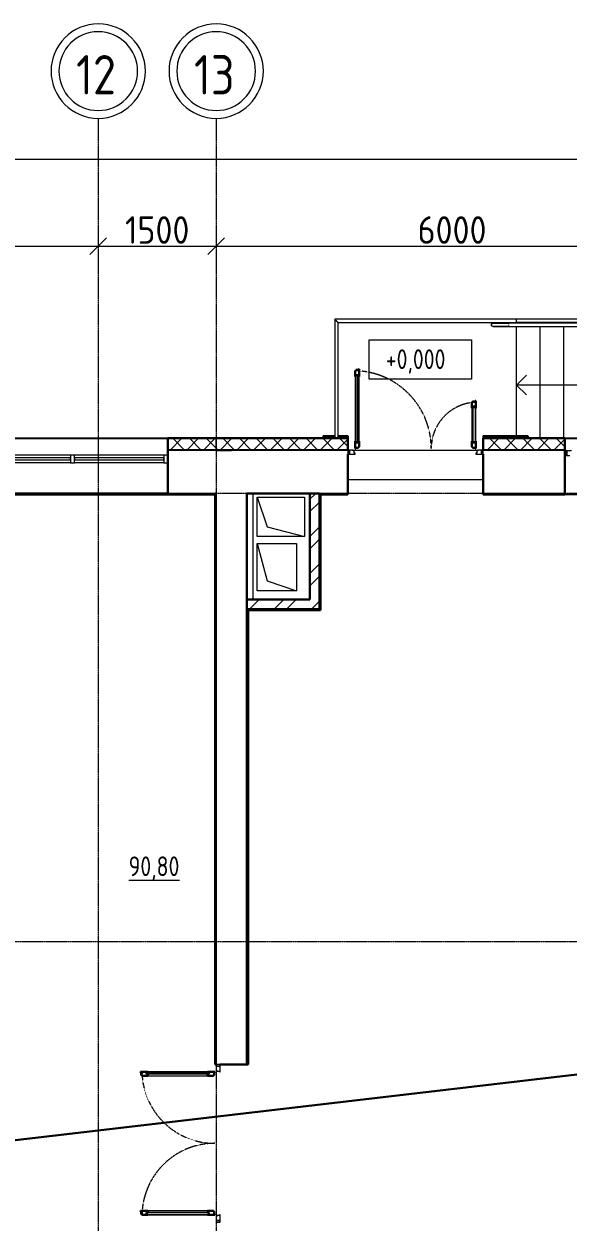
# Model space of a CAD drawing. Header units: millimetres. Extents: x -695119 to 412940, y -249585 to 622758.
# Drawn here: x 143618 to 150538, y -29130 to -13905 of the extents above; entities that cross this region are included whole.
import ezdxf

# ---------------------------------------------------------------- set-up
doc = ezdxf.new("R2010")
doc.units = ezdxf.units.MM
doc.linetypes.add('ADSK_Линия сетки', pattern=[25, 20, -2.5, 0, -2.5])
doc.linetypes.add('ADSK_Штриховая_ш2 п1_5', pattern=[4.5, 3, -1.5])
for name, color, linetype, lineweight in [('_Схема', 5, 'Continuous', 30), ('Высотные отметки', 7, 'Continuous', 9), ('Импосты витража', 8, 'Continuous', 9), ('Каркас_Импост', 8, 'Continuous', 9), ('Лестницы', 8, 'Continuous', 9), ('Марки помещений', 8, 'Continuous', 20), ('Монтажный зазор', 8, 'Continuous', 9), ('Ограждение', 8, 'Continuous', 9), ('Окна', 252, 'Continuous', 9), ('Оси', 252, 'Continuous', 9), ('Остекление', 8, 'Continuous', 9), ('Открывание', 8, 'ADSK_Штриховая_ш2 п1_5', 9), ('Панели витража', 8, 'Continuous', 9), ('Панель', 252, 'Continuous', 30), ('Перекрытия', 7, 'Continuous', 18), ('Поручни', 8, 'Continuous', 9), ('Размеры', 7, 'Continuous', 9), ('Стены разрез', 7, 'Continuous', 30), ('Стены штриховка', 7, 'Continuous', 9), ('Стрелки вверх', 7, 'Continuous', 18), ('Типовые аннотации', 8, 'Continuous', 18)]:
    doc.layers.add(name, color=color, linetype=linetype, lineweight=lineweight)
doc.layers.add('Стены', color=194, linetype='Continuous')
doc.styles.add('GOST 2.304 type A_1', font='', dxfattribs={"height": 350})
doc.styles.add('GOST Common', font='', dxfattribs={"width": 0.9, "height": 500})
doc.styles.add('ISOCPEUR', font='isocpeur.ttf', dxfattribs={"width": 0.9, "height": 350})
doc.styles.get('GOST 2.304 type A_1').set_extended_font_data('GOST 2.304 type A')
doc.styles.get('GOST Common').set_extended_font_data('GOST type B')

# ---------------------------------------------------------------- blocks, each defined once
blk = doc.blocks.new('_Oblique')
at = {"color": 0, "linetype": 'ByBlock', "lineweight": -2}
blk.add_line((-0.5, -0.5), (0.5, 0.5), dxfattribs=at)
blk = doc.blocks.new('1 этаж')
at = {"color": 251, "lineweight": 18, "true_color": 0x636466}
for p, q in [((-28284, -102397), (-28284, -101047)), ((-28234, -101597), (-28234, -101097)), ((-28234, -101097), (-27634, -101097)), ((-28234, -101097), (-28109, -101472)), ((-27634, -101097), (-27634, -101597)), ((-28109, -101472), (-27634, -101597)), ((-27634, -101597), (-28234, -101597)), ((-28234, -102284), (-28234, -101684)), ((-28234, -101684), (-27734, -101684)), ((-28234, -101684), (-28109, -102159)), ((-27734, -101684), (-27734, -102284)), ((-28109, -102159), (-27734, -102284)), ((-27734, -102284), (-28234, -102284))]:
    blk.add_line(p, q, dxfattribs=at)
at = {"layer": 'Импосты витража', "color": 251, "true_color": 0x636466}
for p, q in [((-30608, -100560), (-31771, -100560)), ((-29421, -100560), (-30558, -100560)), ((-30608, -100660), (-31771, -100660)), ((-29421, -100660), (-30558, -100660))]:
    blk.add_line(p, q, dxfattribs=at)
at = {"layer": 'Импосты витража', "color": 251, "lineweight": 18, "true_color": 0x636466, "extrusion": (0, 0, -1)}
for p, q in [((-30558, -100560), (-30608, -100560)), ((-30608, -100560), (-30608, -100660)), ((-30558, -100660), (-30558, -100560)), ((-29371, -100560), (-29421, -100560)), ((-29421, -100560), (-29421, -100660)), ((-29371, -100660), (-29371, -100560)), ((-30608, -100660), (-30558, -100660)), ((-29421, -100660), (-29371, -100660))]:
    blk.add_line(p, q, dxfattribs=at)
at = {"layer": 'Каркас_Импост', "color": 251, "true_color": 0x636466}
for p, q in [((-27014, -100497), (-27061, -100497)), ((-27061, -100497), (-27061, -100547)), ((-27061, -100547), (-26989, -100547)), ((-27014, -100506), (-27014, -100497)), ((-26999, -100506), (-27014, -100506)), ((-26999, -100538), (-26999, -100506)), ((-26989, -100538), (-26999, -100538)), ((-26989, -100547), (-26989, -100538)), ((-25443, -100538), (-25453, -100538)), ((-25453, -100538), (-25453, -100547)), ((-25453, -100547), (-25381, -100547)), ((-25428, -100506), (-25443, -100506)), ((-25443, -100506), (-25443, -100538)), ((-25428, -100497), (-25428, -100506)), ((-25381, -100497), (-25428, -100497)), ((-25381, -100547), (-25381, -100497)), ((-28706, -108327), (-28756, -108327)), ((-28756, -108327), (-28756, -108376)), ((-28756, -108376), (-28748, -108376)), ((-28748, -108376), (-28748, -108390)), ((-28748, -108390), (-28714, -108390)), ((-28714, -108390), (-28714, -108399)), ((-28714, -108399), (-28706, -108399)), ((-28706, -108399), (-28706, -108327)), ((-28714, -110224), (-28748, -110224)), ((-28748, -110224), (-28748, -110238)), ((-28706, -110215), (-28714, -110215)), ((-28714, -110215), (-28714, -110224)), ((-28706, -110287), (-28706, -110215)), ((-28756, -110238), (-28756, -110287)), ((-28748, -110238), (-28756, -110238)), ((-28756, -110287), (-28706, -110287))]:
    blk.add_line(p, q, dxfattribs=at)
at = {"layer": 'Каркас_Импост', "color": 251, "lineweight": 18, "true_color": 0x636466}
for p, q in [((-24236, -100507), (-24296, -100507)), ((-24296, -100507), (-24296, -100565)), ((-24296, -100565), (-24258, -100565))]:
    blk.add_line(p, q, dxfattribs=at)
at = {"layer": 'Лестницы', "color": 251, "true_color": 0x636466}
for p, q in [((-24936, -98886), (-24936, -98875)), ((-24936, -98886), (-24936, -98875)), ((-24936, -100315), (-24936, -98925)), ((-24936, -100315), (-24936, -98925)), ((-24636, -98885), (-24636, -98875)), ((-24636, -98885), (-24636, -98875)), ((-24636, -100345), (-24636, -98925)), ((-24636, -100345), (-24636, -98925)), ((-24336, -98885), (-24336, -98875)), ((-24336, -98885), (-24336, -98875)), ((-24336, -100345), (-24336, -98925)), ((-24336, -100345), (-24336, -98925)), ((-27014, -100497), (-25428, -100497))]:
    blk.add_line(p, q, dxfattribs=at)
at = {"layer": 'Монтажный зазор', "color": 251, "true_color": 0x636466}
for p, q in [((-27081, -100497), (-27081, -100547)), ((-27061, -100497), (-27081, -100497)), ((-27081, -100547), (-27061, -100547)), ((-27061, -100547), (-27061, -100497)), ((-25361, -100497), (-25381, -100497)), ((-25381, -100497), (-25381, -100547)), ((-25381, -100547), (-25361, -100547)), ((-25361, -100547), (-25361, -100497)), ((-28706, -108307), (-28756, -108307)), ((-28756, -108307), (-28756, -108327)), ((-28756, -108327), (-28706, -108327)), ((-28706, -108327), (-28706, -108307)), ((-28706, -110287), (-28756, -110287)), ((-28756, -110287), (-28756, -110307)), ((-28756, -110307), (-28706, -110307)), ((-28706, -110307), (-28706, -110287))]:
    blk.add_line(p, q, dxfattribs=at)
at = {"layer": 'Ограждение', "color": 251, "true_color": 0x636466}
for p, q in [((-24948, -98885), (-25036, -98885)), ((-25036, -98903), (-25036, -98908)), ((-25036, -98905), (-25036, -98903)), ((-25036, -98908), (-25036, -98905)), ((-25036, -98925), (-24948, -98925)), ((-23245, -98885), (-24935, -98885)), ((-24935, -98925), (-23245, -98925))]:
    blk.add_line(p, q, dxfattribs=at)
at = {"layer": 'Ограждение', "color": 251, "true_color": 0x636466, "flags": 128}
for points in [[(-25256, -98905), (-25256, -98905), (-25256, -98904), (-25256, -98903), (-25256, -98902), (-25256, -98901), (-25256, -98901), (-25255, -98900), (-25255, -98899), (-25255, -98898), (-25255, -98898), (-25254, -98897), (-25254, -98896), (-25254, -98895), (-25253, -98895), (-25253, -98894), (-25252, -98893), (-25252, -98893), (-25251, -98892), (-25251, -98892), (-25250, -98891), (-25250, -98890), (-25249, -98890), (-25248, -98889), (-25248, -98889), (-25247, -98889), (-25246, -98888), (-25246, -98888), (-25245, -98887), (-25244, -98887), (-25243, -98887), (-25243, -98886), (-25242, -98886), (-25241, -98886), (-25240, -98886), (-25240, -98886), (-25239, -98886), (-25238, -98885), (-25237, -98885), (-25236, -98885), (-25236, -98885)], [(-25236, -98925), (-25237, -98925), (-25238, -98925), (-25239, -98925), (-25239, -98925), (-25240, -98925), (-25241, -98925), (-25242, -98925), (-25242, -98924), (-25243, -98924), (-25244, -98924), (-25245, -98923), (-25245, -98923), (-25246, -98923), (-25247, -98922), (-25247, -98922), (-25248, -98921), (-25249, -98921), (-25249, -98920), (-25250, -98920), (-25251, -98919), (-25251, -98919), (-25252, -98918), (-25252, -98917), (-25253, -98917), (-25253, -98916), (-25253, -98915), (-25254, -98915), (-25254, -98914), (-25255, -98913), (-25255, -98913), (-25255, -98912), (-25255, -98911), (-25256, -98910), (-25256, -98910), (-25256, -98909), (-25256, -98908), (-25256, -98907), (-25256, -98906), (-25256, -98906), (-25256, -98905)], [(-25036, -98885), (-25044, -98885), (-25052, -98885), (-25060, -98885), (-25068, -98885), (-25076, -98885), (-25084, -98885), (-25091, -98885), (-25099, -98885), (-25107, -98885), (-25114, -98885), (-25121, -98885), (-25129, -98885), (-25136, -98885), (-25142, -98885), (-25149, -98885), (-25156, -98885), (-25162, -98885), (-25168, -98885), (-25174, -98885), (-25180, -98885), (-25185, -98885), (-25190, -98885), (-25195, -98885), (-25200, -98885), (-25204, -98885), (-25209, -98885), (-25213, -98885), (-25216, -98885), (-25220, -98885), (-25223, -98885), (-25225, -98885), (-25228, -98885), (-25230, -98885), (-25232, -98885), (-25233, -98885), (-25234, -98885), (-25235, -98885), (-25236, -98885), (-25236, -98885), (-25236, -98885)], [(-25236, -98885), (-25236, -98885), (-25236, -98885), (-25235, -98885), (-25234, -98885), (-25232, -98885), (-25230, -98885), (-25228, -98885), (-25226, -98885), (-25223, -98885), (-25220, -98885), (-25217, -98885), (-25214, -98885), (-25210, -98885), (-25206, -98885), (-25201, -98885), (-25197, -98885), (-25192, -98885), (-25187, -98885), (-25181, -98885), (-25176, -98885), (-25170, -98885), (-25164, -98885), (-25157, -98885), (-25151, -98885), (-25144, -98885), (-25137, -98885), (-25130, -98885), (-25123, -98885), (-25116, -98885), (-25109, -98885), (-25101, -98885), (-25094, -98885), (-25086, -98885), (-25078, -98885), (-25070, -98885), (-25062, -98885), (-25054, -98885), (-25046, -98885), (-25038, -98885), (-25036, -98885)], [(-25036, -98925), (-25044, -98925), (-25052, -98925), (-25060, -98925), (-25068, -98925), (-25076, -98925), (-25084, -98925), (-25091, -98925), (-25099, -98925), (-25107, -98925), (-25114, -98925), (-25121, -98925), (-25129, -98925), (-25136, -98925), (-25142, -98925), (-25149, -98925), (-25156, -98925), (-25162, -98925), (-25168, -98925), (-25174, -98925), (-25180, -98925), (-25185, -98925), (-25190, -98925), (-25195, -98925), (-25200, -98925), (-25204, -98925), (-25209, -98925), (-25213, -98925), (-25216, -98925), (-25220, -98925), (-25223, -98925), (-25225, -98925), (-25228, -98925), (-25230, -98925), (-25232, -98925), (-25233, -98925), (-25234, -98925), (-25235, -98925), (-25236, -98925), (-25236, -98925), (-25236, -98925)], [(-25236, -98925), (-25236, -98925), (-25236, -98925), (-25235, -98925), (-25234, -98925), (-25232, -98925), (-25230, -98925), (-25228, -98925), (-25226, -98925), (-25223, -98925), (-25220, -98925), (-25217, -98925), (-25214, -98925), (-25210, -98925), (-25206, -98925), (-25201, -98925), (-25197, -98925), (-25192, -98925), (-25187, -98925), (-25181, -98925), (-25176, -98925), (-25170, -98925), (-25164, -98925), (-25157, -98925), (-25151, -98925), (-25144, -98925), (-25137, -98925), (-25130, -98925), (-25123, -98925), (-25116, -98925), (-25109, -98925), (-25101, -98925), (-25094, -98925), (-25086, -98925), (-25078, -98925), (-25070, -98925), (-25062, -98925), (-25054, -98925), (-25046, -98925), (-25038, -98925), (-25036, -98925)], [(-24935, -98885), (-24936, -98885), (-24937, -98885), (-24938, -98885), (-24939, -98885), (-24940, -98885), (-24941, -98885), (-24942, -98885), (-24944, -98885), (-24945, -98885), (-24946, -98885), (-24947, -98885), (-24948, -98885)], [(-24940, -98885), (-24941, -98885), (-24942, -98885), (-24944, -98885), (-24945, -98885), (-24946, -98885), (-24947, -98885), (-24948, -98885)], [(-24948, -98925), (-24947, -98925), (-24946, -98925), (-24944, -98925), (-24943, -98925), (-24942, -98925), (-24941, -98925), (-24940, -98925), (-24939, -98925), (-24937, -98925), (-24936, -98925), (-24935, -98925), (-24935, -98925)], [(-24948, -98925), (-24947, -98925), (-24946, -98925), (-24944, -98925), (-24943, -98925), (-24942, -98925), (-24941, -98925)], [(-24935, -98885), (-24936, -98885), (-24937, -98885), (-24938, -98885), (-24939, -98885)], [(-24939, -98925), (-24937, -98925), (-24936, -98925), (-24935, -98925), (-24935, -98925)]]:
    blk.add_lwpolyline(points, dxfattribs=at)
at = {"layer": 'Окна', "color": 251, "true_color": 0x636466}
for p, q in [((-24296, -100507), (-24321, -100507)), ((-24321, -100565), (-24296, -100565)), ((-24296, -100565), (-24296, -100507))]:
    blk.add_line(p, q, dxfattribs=at)
at = {"layer": 'Оси', "color": 251, "linetype": 'ADSK_Линия сетки', "true_color": 0x636466}
for p, q in [((-30256, -96281), (-30256, -160943)), ((-28756, -96281), (-28756, -160943)), ((4311, -101047), (-72628, -101047)), ((4311, -106747), (-72628, -106747))]:
    blk.add_line(p, q, dxfattribs=at)
at = {"layer": 'Оси', "color": 251, "lineweight": 20, "true_color": 0x636466}
for centre, radius, start, end in [((-30256, -95681), 600, 0, 180), ((-28756, -95681), 600, 0, 180), ((-30256, -95681), 500, 0, 180), ((-28756, -95681), 500, 0, 180), ((-30256, -95681), 600, 180, 0), ((-30256, -95681), 500, 180, 0), ((-28756, -95681), 600, 180, 0), ((-28756, -95681), 500, 180, 0)]:
    blk.add_arc(centre, radius, start, end, dxfattribs=at)
at = {"layer": 'Остекление', "color": 251, "true_color": 0x636466}
for p, q in [((-26980, -99545), (-26980, -100401)), ((-26956, -99545), (-26980, -99545)), ((-26956, -100401), (-26956, -99545)), ((-25486, -100401), (-25486, -99945)), ((-25486, -99945), (-25462, -99945)), ((-25462, -99945), (-25462, -100401)), ((-26980, -100401), (-26956, -100401)), ((-25462, -100401), (-25486, -100401)), ((-29642, -108408), (-28850, -108408)), ((-29642, -108429), (-29642, -108408)), ((-28850, -108408), (-28850, -108429)), ((-28850, -108429), (-29642, -108429)), ((-28850, -110185), (-29642, -110185)), ((-29642, -110185), (-29642, -110206)), ((-29642, -110206), (-28850, -110206)), ((-28850, -110206), (-28850, -110185))]:
    blk.add_line(p, q, dxfattribs=at)
at = {"layer": 'Открывание', "color": 251, "true_color": 0x636466}
for centre, radius, start, end in [((-27009, -100477), 988, 0, 88.8401), ((-25433, -100477), 588, 91.9492, 180), ((-28774, -108381), 926, 181.1138, 270), ((-28774, -110233), 926, 90, 178.8862)]:
    blk.add_arc(centre, radius, start, end, dxfattribs=at)
at = {"layer": 'Панели витража', "color": 251, "lineweight": 18, "true_color": 0x636466}
for p, q in [((-30608, -100597), (-31771, -100597)), ((-31771, -100622), (-30608, -100622)), ((-30608, -100622), (-30608, -100597)), ((-29421, -100597), (-30558, -100597)), ((-30558, -100597), (-30558, -100622)), ((-30558, -100622), (-29421, -100622)), ((-29421, -100622), (-29421, -100597))]:
    blk.add_line(p, q, dxfattribs=at)
at = {"layer": 'Панель', "color": 251, "true_color": 0x636466}
for p, q in [((-26980, -99489), (-26989, -99489)), ((-26989, -99489), (-26989, -99563)), ((-26980, -99563), (-26989, -99563)), ((-26948, -99479), (-26980, -99479)), ((-26980, -99479), (-26980, -99489)), ((-26980, -99545), (-26980, -99563)), ((-26956, -99545), (-26980, -99545)), ((-26956, -99563), (-26956, -99545)), ((-26939, -99563), (-26956, -99563)), ((-26939, -99469), (-26948, -99469)), ((-26948, -99469), (-26948, -99479)), ((-26939, -99563), (-26939, -99469)), ((-25462, -99879), (-25494, -99879)), ((-25494, -99879), (-25494, -99889)), ((-25453, -99869), (-25462, -99869)), ((-25462, -99869), (-25462, -99879)), ((-25453, -99963), (-25453, -99869)), ((-25494, -99889), (-25503, -99889)), ((-25503, -99889), (-25503, -99963)), ((-25503, -99963), (-25486, -99963)), ((-25486, -99963), (-25486, -99945)), ((-25486, -99945), (-25462, -99945)), ((-25462, -99945), (-25462, -99963)), ((-25462, -99963), (-25453, -99963)), ((-26989, -100383), (-26989, -100477)), ((-26980, -100383), (-26989, -100383)), ((-26989, -100477), (-26980, -100477)), ((-26980, -100401), (-26980, -100383)), ((-26956, -100401), (-26980, -100401)), ((-26980, -100477), (-26980, -100467)), ((-26980, -100467), (-26948, -100467)), ((-26956, -100383), (-26956, -100401)), ((-26939, -100383), (-26956, -100383)), ((-26948, -100467), (-26948, -100457)), ((-26948, -100457), (-26939, -100457)), ((-26939, -100457), (-26939, -100383)), ((-25503, -100383), (-25503, -100457)), ((-25503, -100383), (-25486, -100383)), ((-25503, -100457), (-25494, -100457)), ((-25494, -100457), (-25494, -100467)), ((-25494, -100467), (-25462, -100467)), ((-25486, -100383), (-25486, -100401)), ((-25486, -100401), (-25462, -100401)), ((-25462, -100383), (-25453, -100383)), ((-25462, -100401), (-25462, -100383)), ((-25462, -100467), (-25462, -100477)), ((-25462, -100477), (-25453, -100477)), ((-25453, -100477), (-25453, -100383)), ((-29624, -108399), (-29718, -108399)), ((-29718, -108399), (-29718, -108407)), ((-29718, -108407), (-29709, -108407)), ((-29709, -108407), (-29709, -108441)), ((-29642, -108408), (-29624, -108408)), ((-29642, -108429), (-29642, -108408)), ((-29624, -108408), (-29624, -108399)), ((-28774, -108399), (-28868, -108399)), ((-28868, -108408), (-28868, -108399)), ((-28850, -108408), (-28868, -108408)), ((-28850, -108429), (-28850, -108408)), ((-28783, -108441), (-28783, -108407)), ((-28783, -108407), (-28774, -108407)), ((-28774, -108407), (-28774, -108399)), ((-29709, -108441), (-29700, -108441)), ((-29700, -108441), (-29700, -108449)), ((-29700, -108449), (-29624, -108449)), ((-29624, -108429), (-29642, -108429)), ((-29624, -108449), (-29624, -108429)), ((-28868, -108429), (-28850, -108429)), ((-28868, -108449), (-28868, -108429)), ((-28868, -108449), (-28792, -108449)), ((-28792, -108449), (-28792, -108441)), ((-28792, -108441), (-28783, -108441)), ((-29624, -110165), (-29718, -110165)), ((-29718, -110165), (-29718, -110173)), ((-29718, -110173), (-29709, -110173)), ((-29709, -110173), (-29709, -110207)), ((-29709, -110207), (-29700, -110207)), ((-29700, -110207), (-29700, -110215)), ((-29700, -110215), (-29624, -110215)), ((-29624, -110185), (-29642, -110185)), ((-29642, -110185), (-29642, -110206)), ((-29642, -110206), (-29624, -110206)), ((-29624, -110165), (-29624, -110185)), ((-29624, -110206), (-29624, -110215)), ((-28792, -110165), (-28868, -110165)), ((-28868, -110165), (-28868, -110185)), ((-28868, -110185), (-28850, -110185)), ((-28868, -110206), (-28868, -110215)), ((-28850, -110206), (-28868, -110206)), ((-28868, -110215), (-28774, -110215)), ((-28850, -110185), (-28850, -110206)), ((-28792, -110173), (-28792, -110165)), ((-28783, -110173), (-28792, -110173)), ((-28783, -110207), (-28783, -110173)), ((-28774, -110207), (-28783, -110207)), ((-28774, -110215), (-28774, -110207))]:
    blk.add_line(p, q, dxfattribs=at)
at = {"layer": 'Панель', "color": 251, "lineweight": 9, "true_color": 0x636466}
for p, q in [((-26989, -99563), (-26989, -100383)), ((-26939, -100383), (-26939, -99563)), ((-25503, -99963), (-25503, -100383)), ((-25453, -100383), (-25453, -99963)), ((-28868, -108399), (-29624, -108399)), ((-29624, -108449), (-28868, -108449)), ((-28868, -110165), (-29624, -110165)), ((-29624, -110215), (-28868, -110215))]:
    blk.add_line(p, q, dxfattribs=at)
at = {"layer": 'Перекрытия', "color": 251, "true_color": 0x636466}
for p, q in [((-25361, -100877), (-27081, -100877)), ((-28234, -101097), (-27634, -101097)), ((-28234, -101597), (-28234, -101097)), ((-27634, -101097), (-27634, -101597)), ((-27634, -101597), (-28234, -101597)), ((-28234, -101684), (-27734, -101684)), ((-28234, -102284), (-28234, -101684)), ((-27734, -101684), (-27734, -102284)), ((-27734, -102284), (-28234, -102284))]:
    blk.add_line(p, q, dxfattribs=at)
at = {"layer": 'Поручни', "color": 251, "true_color": 0x636466}
for p, q in [((-24936, -98835), (-27246, -98835)), ((-27246, -98835), (-27246, -100345)), ((-27206, -98875), (-24936, -98875)), ((-27206, -100345), (-27206, -98875)), ((-24936, -98875), (-24936, -98835)), ((-23225, -98835), (-24936, -98835)), ((-23225, -98875), (-24936, -98875))]:
    blk.add_line(p, q, dxfattribs=at)
blk.add_open_spline([(-27246, -98835), (-27246, -98835), (-27246, -98836), (-27245, -98837), (-27244, -98838), (-27242, -98839), (-27241, -98840), (-27240, -98842), (-27238, -98843), (-27237, -98845), (-27235, -98847), (-27234, -98848), (-27233, -98849), (-27231, -98850), (-27230, -98851), (-27229, -98853), (-27227, -98854), (-27226, -98855), (-27225, -98857), (-27224, -98858), (-27222, -98859), (-27221, -98861), (-27220, -98862), (-27219, -98863), (-27217, -98864), (-27216, -98865), (-27215, -98866), (-27214, -98868), (-27212, -98869), (-27211, -98870), (-27210, -98872), (-27209, -98873), (-27208, -98874), (-27207, -98875), (-27206, -98875), (-27206, -98875)], degree=3, knots=[0, 0, 0, 0, 0.083333, 0.125, 0.166667, 0.208333, 0.229167, 0.25, 0.291667, 0.333333, 0.354167, 0.375, 0.395833, 0.416667, 0.4375, 0.458333, 0.479167, 0.5, 0.520833, 0.541667, 0.5625, 0.583333, 0.604167, 0.625, 0.645833, 0.666667, 0.6875, 0.708333, 0.75, 0.770833, 0.791667, 0.833333, 0.875, 0.916667, 1, 1, 1, 1], dxfattribs=at)
at = {"layer": 'Размеры', "color": 251, "lineweight": 18, "true_color": 0x636466}
for p, q in [((-58706, -96801), (-4806, -96801)), ((-33406, -97905), (-30106, -97905)), ((-30406, -97905), (-28606, -97905)), ((-30256, -97955), (-30256, -98055)), ((-30256, -97955), (-30256, -98055)), ((-28906, -97905), (-22606, -97905)), ((-28756, -97955), (-28756, -98055)), ((-28756, -97955), (-28756, -98055))]:
    blk.add_line(p, q, dxfattribs=at)
at = {"layer": 'Стены', "color": 251, "true_color": 0x636466}
for p, q in [((-27396, -100315), (-27246, -100315)), ((-27396, -100315), (-27396, -100345)), ((-27206, -100315), (-27081, -100315)), ((-27081, -100315), (-27081, -100345)), ((-25361, -100315), (-24791, -100315)), ((-25361, -100315), (-25361, -100345)), ((-24791, -100315), (-24791, -100345)), ((-34221, -100345), (-29371, -100345)), ((-24321, -100345), (-22521, -100345)), ((-28756, -100497), (-29371, -100497)), ((-27081, -100497), (-28561, -100497)), ((-24321, -100497), (-25361, -100497)), ((-29371, -101047), (-28771, -101047)), ((-28756, -108307), (-28756, -101047)), ((-27444, -101047), (-27081, -101047)), ((-25361, -101047), (-24321, -101047)), ((-22521, -101062), (-24321, -101062)), ((-28366, -108307), (-28366, -102517))]:
    blk.add_line(p, q, dxfattribs=at)
at = {"layer": 'Стены разрез', "color": 251, "true_color": 0x636466}
for p, q in [((-29371, -100345), (-29371, -101047)), ((-27081, -100345), (-29371, -100345)), ((-27081, -100497), (-27081, -100345)), ((-24321, -100345), (-25361, -100345)), ((-25361, -100345), (-25361, -100497)), ((-24321, -101062), (-24321, -100345)), ((-28561, -100497), (-28756, -100497)), ((-27081, -101062), (-27081, -100547)), ((-25361, -101062), (-25361, -100547)), ((-34741, -101062), (-28771, -101062)), ((-29371, -101047), (-34221, -101047)), ((-28771, -101047), (-28756, -101047)), ((-28771, -101062), (-28771, -108307)), ((-28366, -102517), (-28366, -101047)), ((-28366, -101047), (-27444, -101047)), ((-27564, -101047), (-27564, -102397)), ((-27444, -102517), (-27444, -101047)), ((-27429, -101062), (-27081, -101062)), ((-27429, -102532), (-27429, -101062)), ((-25361, -101062), (-24321, -101062)), ((-27564, -102397), (-28366, -102397)), ((-28366, -102517), (-27444, -102517)), ((-28351, -108307), (-28351, -102532)), ((-28351, -102532), (-27429, -102532)), ((-28771, -108307), (-28756, -108307)), ((-28706, -108307), (-28351, -108307))]:
    blk.add_line(p, q, dxfattribs=at)
at = {"layer": 'Стены разрез', "color": 251, "linetype": 'Continuous', "lineweight": 9, "true_color": 0x636466}
for p, q in [((-29341, -100497), (-29191, -100347)), ((-29159, -100497), (-29309, -100347)), ((-29218, -100345), (-29220, -100347)), ((-29129, -100497), (-28979, -100347)), ((-28947, -100497), (-29097, -100347)), ((-28917, -100497), (-28767, -100347)), ((-28758, -100474), (-28885, -100347)), ((-28881, -100347), (-28882, -100345)), ((-28758, -100468), (-28756, -100468)), ((-28754, -100365), (-28756, -100362)), ((-28756, -100468), (-28754, -100468)), ((-28735, -100497), (-28754, -100478)), ((-28705, -100497), (-28555, -100347)), ((-28522, -100497), (-28672, -100347)), ((-28493, -100497), (-28343, -100347)), ((-28310, -100497), (-28460, -100347)), ((-28397, -100345), (-28398, -100347)), ((-28280, -100497), (-28130, -100347)), ((-28098, -100497), (-28248, -100347)), ((-28163, -100345), (-28164, -100347)), ((-28068, -100497), (-27918, -100347)), ((-27886, -100497), (-28036, -100347)), ((-27856, -100497), (-27706, -100347)), ((-27674, -100497), (-27824, -100347)), ((-27708, -100347), (-27709, -100345)), ((-27644, -100497), (-27494, -100347)), ((-27462, -100497), (-27612, -100347)), ((-27473, -100347), (-27475, -100345)), ((-27432, -100497), (-27282, -100347)), ((-27250, -100497), (-27400, -100347)), ((-27220, -100497), (-27083, -100360)), ((-27083, -100452), (-27187, -100347)), ((-25340, -100497), (-25359, -100479)), ((-25347, -100345), (-25348, -100347)), ((-25311, -100497), (-25161, -100347)), ((-25128, -100497), (-25278, -100347)), ((-25098, -100497), (-24948, -100347)), ((-24916, -100497), (-25066, -100347)), ((-25010, -100347), (-25011, -100345)), ((-24886, -100497), (-24736, -100347)), ((-24704, -100497), (-24854, -100347)), ((-24674, -100497), (-24524, -100347)), ((-24492, -100497), (-24642, -100347)), ((-24462, -100497), (-24323, -100358)), ((-24321, -100456), (-24430, -100347)), ((-31179, -101062), (-31164, -101047)), ((-31139, -101062), (-31154, -101047)), ((-30967, -101062), (-30952, -101047)), ((-30927, -101062), (-30942, -101047)), ((-30755, -101062), (-30740, -101047)), ((-30715, -101062), (-30730, -101047)), ((-30543, -101062), (-30528, -101047)), ((-30503, -101062), (-30518, -101047)), ((-30330, -101062), (-30315, -101047)), ((-30291, -101062), (-30306, -101047)), ((-30118, -101062), (-30103, -101047)), ((-30079, -101062), (-30094, -101047)), ((-29906, -101062), (-29891, -101047)), ((-29867, -101062), (-29882, -101047)), ((-29694, -101062), (-29679, -101047)), ((-29654, -101062), (-29669, -101047)), ((-29482, -101062), (-29467, -101047)), ((-29442, -101062), (-29457, -101047)), ((-29270, -101062), (-29255, -101047)), ((-29230, -101062), (-29245, -101047)), ((-29058, -101062), (-29043, -101047)), ((-29018, -101062), (-29033, -101047)), ((-28845, -101062), (-28830, -101047)), ((-28806, -101062), (-28821, -101047)), ((-28756, -101113), (-28771, -101098)), ((-27564, -101121), (-27490, -101047)), ((-27361, -101062), (-27346, -101047)), ((-27321, -101062), (-27336, -101047)), ((-27148, -101062), (-27133, -101047)), ((-27109, -101062), (-27124, -101047)), ((-25239, -101062), (-25224, -101047)), ((-25200, -101062), (-25215, -101047)), ((-25027, -101062), (-25012, -101047)), ((-24988, -101062), (-25003, -101047)), ((-24815, -101062), (-24800, -101047)), ((-24775, -101062), (-24790, -101047)), ((-24603, -101062), (-24588, -101047)), ((-24563, -101062), (-24578, -101047)), ((-24391, -101062), (-24376, -101047)), ((-24351, -101062), (-24366, -101047)), ((-28771, -101200), (-28756, -101185)), ((-27564, -101279), (-27444, -101159)), ((-27444, -101146), (-27429, -101131)), ((-27429, -101167), (-27444, -101152)), ((-28756, -101325), (-28771, -101310)), ((-28771, -101412), (-28756, -101397)), ((-27444, -101358), (-27429, -101343)), ((-27429, -101379), (-27444, -101364)), ((-28756, -101537), (-28771, -101522)), ((-27564, -101593), (-27444, -101473)), ((-27444, -101570), (-27429, -101555)), ((-28771, -101624), (-28756, -101609)), ((-27564, -101750), (-27444, -101630)), ((-27429, -101591), (-27444, -101576)), ((-28756, -101749), (-28771, -101734)), ((-28771, -101836), (-28756, -101821)), ((-27444, -101782), (-27429, -101767)), ((-27429, -101803), (-27444, -101788)), ((-28756, -101961), (-28771, -101946)), ((-27564, -102064), (-27444, -101944)), ((-27444, -101994), (-27429, -101979)), ((-27429, -102015), (-27444, -102000)), ((-28771, -102048), (-28756, -102033)), ((-28756, -102173), (-28771, -102158)), ((-27564, -102221), (-27444, -102101)), ((-28771, -102260), (-28756, -102245)), ((-27444, -102206), (-27429, -102191)), ((-27429, -102227), (-27444, -102212)), ((-28756, -102385), (-28771, -102370)), ((-28771, -102473), (-28756, -102458)), ((-28331, -102517), (-28211, -102397)), ((-28017, -102517), (-27897, -102397)), ((-27860, -102517), (-27740, -102397)), ((-27545, -102517), (-27444, -102416)), ((-27444, -102418), (-27429, -102403)), ((-27429, -102440), (-27444, -102425)), ((-28756, -102597), (-28771, -102582)), ((-28184, -102532), (-28199, -102517)), ((-28194, -102532), (-28179, -102517)), ((-27972, -102532), (-27987, -102517)), ((-27982, -102532), (-27967, -102517)), ((-27760, -102532), (-27775, -102517)), ((-27770, -102532), (-27755, -102517)), ((-27548, -102532), (-27563, -102517)), ((-27558, -102532), (-27543, -102517)), ((-28771, -102685), (-28756, -102670)), ((-28756, -102810), (-28771, -102795)), ((-28771, -102897), (-28756, -102882)), ((-28756, -103022), (-28771, -103007)), ((-28771, -103109), (-28756, -103094)), ((-28756, -103234), (-28771, -103219)), ((-28771, -103321), (-28756, -103306)), ((-28756, -103446), (-28771, -103431)), ((-28771, -103533), (-28756, -103518)), ((-28756, -103658), (-28771, -103643)), ((-28771, -103745), (-28756, -103730)), ((-28756, -103870), (-28771, -103855)), ((-28771, -103958), (-28756, -103943)), ((-28756, -104082), (-28771, -104067)), ((-28771, -104170), (-28756, -104155)), ((-28756, -104294), (-28771, -104279)), ((-28771, -104382), (-28756, -104367)), ((-28756, -104507), (-28771, -104492)), ((-28771, -104594), (-28756, -104579)), ((-28756, -104719), (-28771, -104704)), ((-28771, -104806), (-28756, -104791)), ((-28756, -104931), (-28771, -104916)), ((-28771, -105018), (-28756, -105003)), ((-28756, -105143), (-28771, -105128)), ((-28771, -105230), (-28756, -105215)), ((-28756, -105355), (-28771, -105340)), ((-28771, -105442), (-28756, -105427)), ((-28756, -105567), (-28771, -105552)), ((-28771, -105655), (-28756, -105640)), ((-28756, -105779), (-28771, -105764)), ((-28771, -105867), (-28756, -105852)), ((-28756, -105992), (-28771, -105977)), ((-28771, -106079), (-28756, -106064)), ((-28756, -106204), (-28771, -106189)), ((-28771, -106291), (-28756, -106276)), ((-28756, -106416), (-28771, -106401)), ((-28771, -106503), (-28756, -106488)), ((-28756, -106628), (-28771, -106613)), ((-28771, -106715), (-28756, -106700)), ((-28756, -106840), (-28771, -106825)), ((-28771, -106927), (-28756, -106912)), ((-28756, -107052), (-28771, -107037)), ((-28771, -107140), (-28756, -107125)), ((-28756, -107264), (-28771, -107249)), ((-28771, -107352), (-28756, -107337)), ((-28756, -107476), (-28771, -107461)), ((-28771, -107564), (-28756, -107549)), ((-28756, -107689), (-28771, -107674)), ((-28771, -107776), (-28756, -107761)), ((-28756, -107901), (-28771, -107886)), ((-28771, -107988), (-28756, -107973)), ((-28756, -108113), (-28771, -108098)), ((-28771, -108200), (-28756, -108185))]:
    blk.add_line(p, q, dxfattribs=at)
at = {"layer": 'Стены штриховка', "color": 251, "true_color": 0x636466}
for p, q in [((-28758, -100347), (-29371, -100347)), ((-28758, -100347), (-28758, -100497)), ((-28756, -100497), (-28756, -100345)), ((-28754, -100497), (-28754, -100347)), ((-27083, -100347), (-28754, -100347)), ((-27083, -100497), (-27083, -100347)), ((-25359, -100347), (-25359, -100497)), ((-24323, -100347), (-25359, -100347)), ((-24323, -100421), (-24323, -100347)), ((-24323, -100421), (-24321, -100421)), ((-28351, -102517), (-28351, -102532))]:
    blk.add_line(p, q, dxfattribs=at)
at = {"layer": 'Стрелки вверх', "color": 251, "true_color": 0x636466}
for p, q in [((-24936, -99671), (-24811, -99546)), ((-24636, -99671), (-24936, -99671)), ((-24936, -99671), (-24811, -99796)), ((-24336, -99671), (-24636, -99671)), ((-24036, -99671), (-24336, -99671))]:
    blk.add_line(p, q, dxfattribs=at)
at = {"layer": 'Типовые аннотации', "color": 251, "lineweight": 20, "true_color": 0x636466}
for p, q in [((-26809, -99594), (-26809, -99094)), ((-26809, -99094), (-25509, -99094)), ((-25509, -99094), (-25509, -99594)), ((-25509, -99594), (-26809, -99594))]:
    blk.add_line(p, q, dxfattribs=at)
at = {"layer": 'Размеры', "color": 251, "lineweight": 18, "true_color": 0x636466, "xscale": 212.1, "yscale": 212.1, "zscale": 212.1}
for p in [(-30256, -97905), (-28756, -97905)]:
    blk.add_blockref('_Oblique', p, dxfattribs=at)
at = {"layer": 'Размеры', "color": 251, "lineweight": 18, "true_color": 0x636466, "xscale": 212.1, "yscale": 212.1, "zscale": 212.1, "rotation": 180}
for p in [(-30256, -97905), (-28756, -97905)]:
    blk.add_blockref('_Oblique', p, dxfattribs=at)
at = {"layer": 'Высотные отметки', "color": 251, "true_color": 0x636466, "style": 'GOST 2.304 type A_1'}
blk.add_text('+0,000', height=250, dxfattribs=at).set_placement((-26598, -99467))
at = {"layer": 'Марки помещений', "color": 251, "true_color": 0x636466, "style": 'GOST 2.304 type A_1'}
blk.add_text('%%U90,80', height=250, dxfattribs=at).set_placement((-29869, -105911))
at = {"layer": 'Оси', "color": 251, "true_color": 0x636466, "style": 'GOST Common', "width": 0.9}
for s, p in [('12', (-30538, -95977)), ('13', (-29038, -95977))]:
    blk.add_text(s, height=500, dxfattribs=at).set_placement(p)
at = {"layer": 'Размеры', "color": 251, "lineweight": 20, "true_color": 0x636466, "char_height": 350, "attachment_point": 5, "style": 'ISOCPEUR'}
for s, insert, width in [('\\A1;1500', (-29506, -97700), 980.83), ('\\A1;6000', (-25756, -97700), 1059.58)]:
    blk.add_mtext(s, dxfattribs=dict(at, insert=insert, width=width))

msp = doc.modelspace()

# ---------------------------------------------------------------- linework, layer by layer
at = {"layer": '_Схема', "color": 5}
msp.add_line((-160630.689, -63538.828), (220869.926, -19071.484), dxfattribs=at)

# ---------------------------------------------------------------- block references
msp.add_blockref('1 этаж', (174819.19, 81176.937))

doc.saveas('drawing.dxf')
